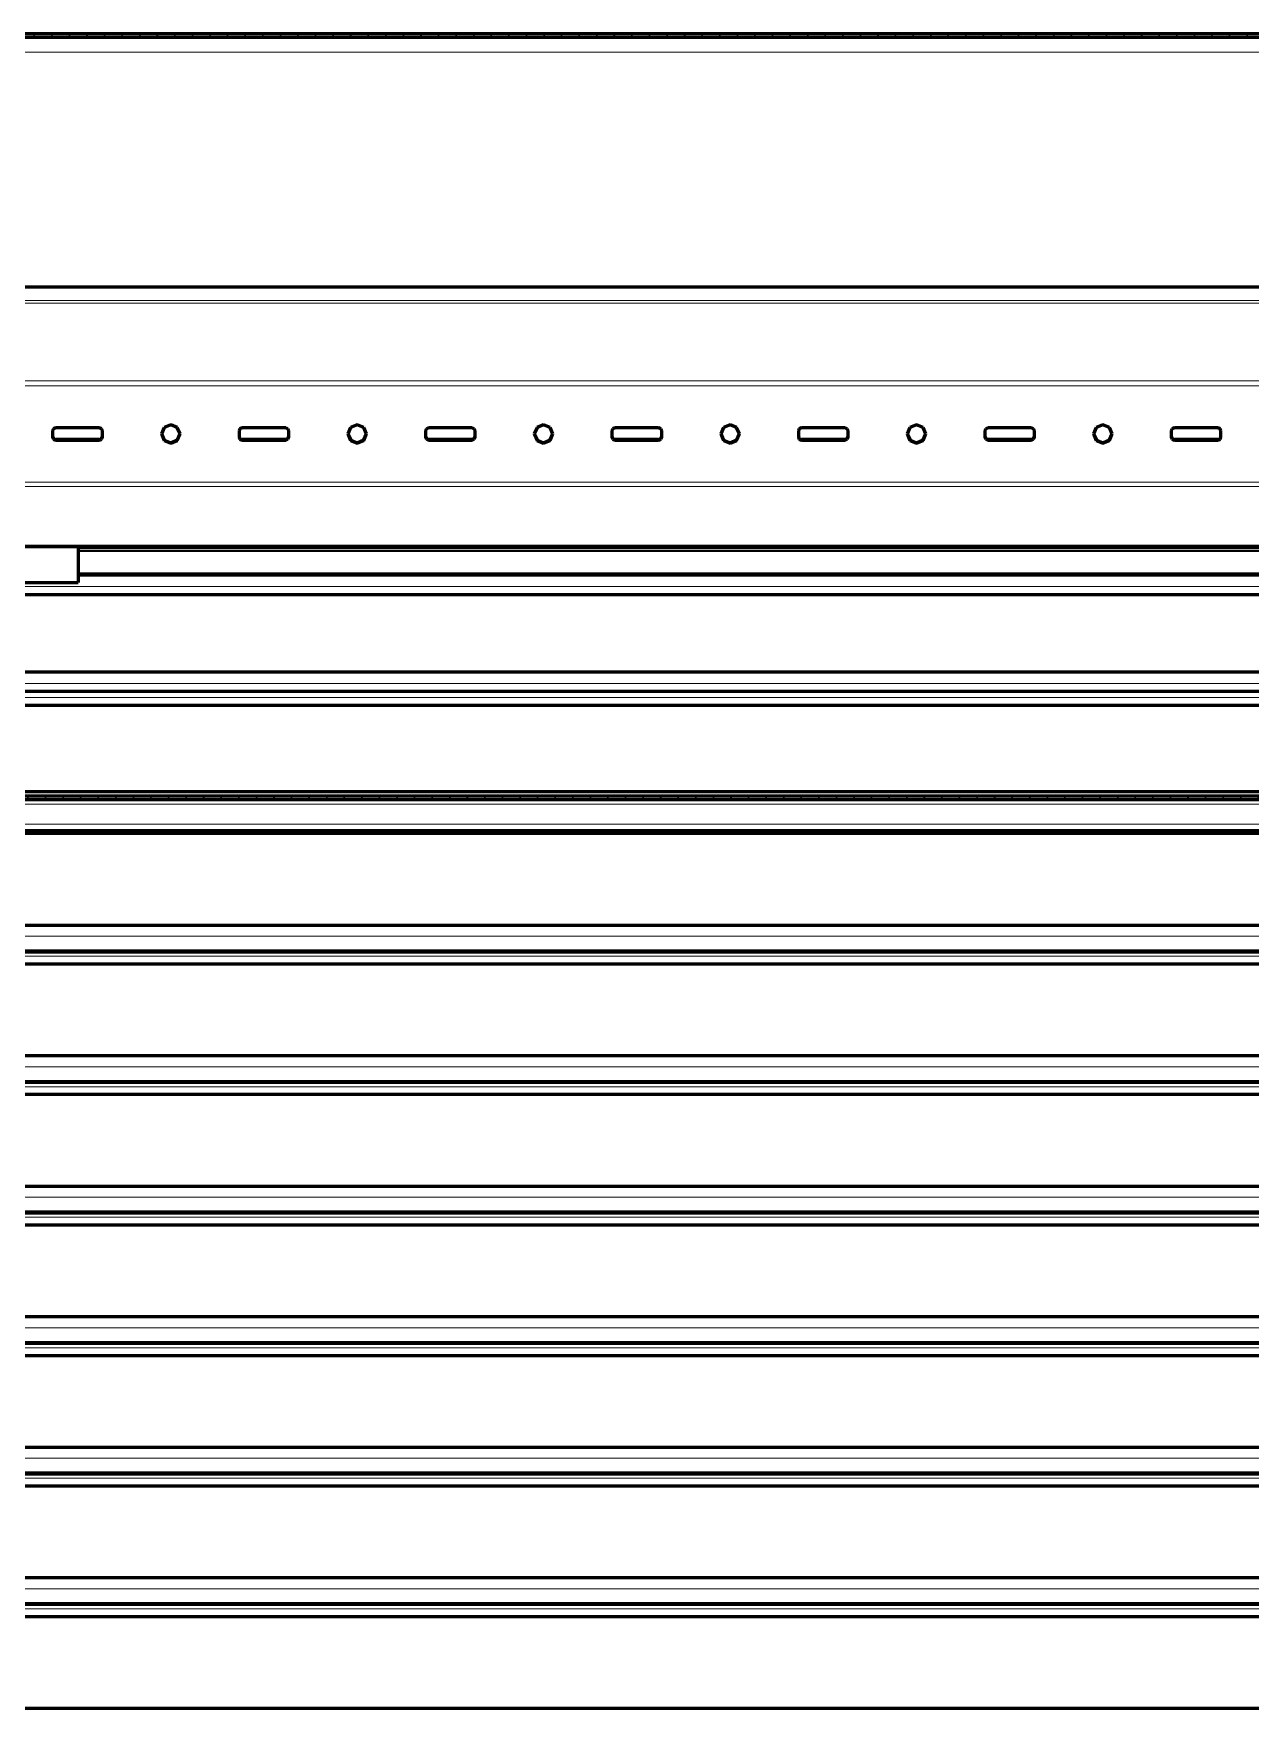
# Model space of a CAD drawing. Header units: millimetres. Extents: x 0 to 841, y 0 to 594.
# Drawn here: x 319.4 to 368.3, y 470.6 to 538 of the extents above; entities that cross this region are included whole.
import ezdxf

# ---------------------------------------------------------------- set-up
doc = ezdxf.new("R2010")
doc.units = ezdxf.units.MM
doc.linetypes.add('K5LT_BASIC', pattern=[0])
doc.linetypes.add('K5LT_THIN', pattern=[0])
doc.layers.add('Системный слой (1)', color=7, linetype='Continuous', true_color=0x909090)
pattern_1 = [(45, (0, 0), (-0.3535534, 0.3535534), [])]

# ---------------------------------------------------------------- blocks, each defined once
blk = doc.blocks.new('U179')
at = {"layer": 'Системный слой (1)', "color": 5, "linetype": 'K5LT_BASIC', "lineweight": 60, "true_color": 0x0000ff}
blk.add_line((461.722, 481.111), (293.39, 481.111), dxfattribs=at)
blk = doc.blocks.new('U180')
at = {"layer": 'Системный слой (1)', "color": 5, "linetype": 'K5LT_BASIC', "lineweight": 60, "true_color": 0x0000ff}
blk.add_line((461.722, 484.802), (293.437, 484.802), dxfattribs=at)
blk = doc.blocks.new('U181')
at = {"layer": 'Системный слой (1)', "color": 7, "linetype": 'K5LT_THIN', "lineweight": 18}
blk.add_line((461.722, 485.249), (293.443, 485.249), dxfattribs=at)
blk = doc.blocks.new('U182')
at = {"layer": 'Системный слой (1)', "color": 5, "linetype": 'K5LT_BASIC', "lineweight": 60, "true_color": 0x0000ff}
blk.add_line((461.722, 480.073), (293.377, 480.073), dxfattribs=at)
blk = doc.blocks.new('U183')
at = {"layer": 'Системный слой (1)', "color": 7, "linetype": 'K5LT_THIN', "lineweight": 18}
blk.add_line((461.722, 480.677), (293.384, 480.677), dxfattribs=at)
blk = doc.blocks.new('U184')
at = {"layer": 'Системный слой (1)', "color": 7, "linetype": 'K5LT_THIN', "lineweight": 18}
blk.add_line((461.722, 480.074), (293.377, 480.074), dxfattribs=at)
blk = doc.blocks.new('U185')
at = {"layer": 'Системный слой (1)', "color": 7, "linetype": 'K5LT_THIN', "lineweight": 18}
blk.add_line((461.722, 480.073), (293.377, 480.073), dxfattribs=at)
blk = doc.blocks.new('U186')
at = {"layer": 'Системный слой (1)', "color": 7, "linetype": 'K5LT_THIN', "lineweight": 18}
blk.add_line((461.722, 485.12), (293.441, 485.12), dxfattribs=at)
blk = doc.blocks.new('U343')
at = {"layer": 'Системный слой (1)', "color": 5, "linetype": 'K5LT_BASIC', "lineweight": 60, "true_color": 0x0000ff}
blk.add_line((461.722, 475.861), (293.33, 475.861), dxfattribs=at)
blk = doc.blocks.new('U344')
at = {"layer": 'Системный слой (1)', "color": 5, "linetype": 'K5LT_BASIC', "lineweight": 60, "true_color": 0x0000ff}
blk.add_line((461.722, 479.552), (293.37, 479.552), dxfattribs=at)
blk = doc.blocks.new('U345')
at = {"layer": 'Системный слой (1)', "color": 7, "linetype": 'K5LT_THIN', "lineweight": 18}
blk.add_line((461.722, 479.999), (293.376, 479.999), dxfattribs=at)
blk = doc.blocks.new('U346')
at = {"layer": 'Системный слой (1)', "color": 5, "linetype": 'K5LT_BASIC', "lineweight": 60, "true_color": 0x0000ff}
blk.add_line((461.722, 474.823), (293.32, 474.823), dxfattribs=at)
blk = doc.blocks.new('U347')
at = {"layer": 'Системный слой (1)', "color": 7, "linetype": 'K5LT_THIN', "lineweight": 18}
blk.add_line((461.722, 475.427), (293.326, 475.427), dxfattribs=at)
blk = doc.blocks.new('U348')
at = {"layer": 'Системный слой (1)', "color": 7, "linetype": 'K5LT_THIN', "lineweight": 18}
blk.add_line((461.722, 474.824), (293.32, 474.824), dxfattribs=at)
blk = doc.blocks.new('U349')
at = {"layer": 'Системный слой (1)', "color": 7, "linetype": 'K5LT_THIN', "lineweight": 18}
blk.add_line((461.722, 474.823), (293.32, 474.823), dxfattribs=at)
blk = doc.blocks.new('U350')
at = {"layer": 'Системный слой (1)', "color": 7, "linetype": 'K5LT_THIN', "lineweight": 18}
blk.add_line((461.722, 479.87), (293.374, 479.87), dxfattribs=at)
blk = doc.blocks.new('U359')
at = {"layer": 'Системный слой (1)', "color": 5, "linetype": 'K5LT_BASIC', "lineweight": 60, "true_color": 0x0000ff}
blk.add_line((461.722, 486.361), (293.457, 486.361), dxfattribs=at)
blk = doc.blocks.new('U360')
at = {"layer": 'Системный слой (1)', "color": 5, "linetype": 'K5LT_BASIC', "lineweight": 60, "true_color": 0x0000ff}
blk.add_line((461.722, 490.052), (293.508, 490.052), dxfattribs=at)
blk = doc.blocks.new('U361')
at = {"layer": 'Системный слой (1)', "color": 7, "linetype": 'K5LT_THIN', "lineweight": 18}
blk.add_line((461.722, 490.499), (293.515, 490.499), dxfattribs=at)
blk = doc.blocks.new('U362')
at = {"layer": 'Системный слой (1)', "color": 5, "linetype": 'K5LT_BASIC', "lineweight": 60, "true_color": 0x0000ff}
blk.add_line((461.722, 485.323), (293.444, 485.323), dxfattribs=at)
blk = doc.blocks.new('U363')
at = {"layer": 'Системный слой (1)', "color": 7, "linetype": 'K5LT_THIN', "lineweight": 18}
blk.add_line((461.722, 485.927), (293.451, 485.927), dxfattribs=at)
blk = doc.blocks.new('U364')
at = {"layer": 'Системный слой (1)', "color": 7, "linetype": 'K5LT_THIN', "lineweight": 18}
blk.add_line((461.722, 485.324), (293.444, 485.324), dxfattribs=at)
blk = doc.blocks.new('U365')
at = {"layer": 'Системный слой (1)', "color": 7, "linetype": 'K5LT_THIN', "lineweight": 18}
blk.add_line((461.722, 485.323), (293.444, 485.323), dxfattribs=at)
blk = doc.blocks.new('U366')
at = {"layer": 'Системный слой (1)', "color": 7, "linetype": 'K5LT_THIN', "lineweight": 18}
blk.add_line((461.722, 490.37), (293.513, 490.37), dxfattribs=at)
blk = doc.blocks.new('U423')
at = {"layer": 'Системный слой (1)', "color": 5, "linetype": 'K5LT_BASIC', "lineweight": 60, "true_color": 0x0000ff}
blk.add_line((461.722, 470.611), (293.279, 470.611), dxfattribs=at)
blk = doc.blocks.new('U424')
at = {"layer": 'Системный слой (1)', "color": 5, "linetype": 'K5LT_BASIC', "lineweight": 60, "true_color": 0x0000ff}
blk.add_line((461.722, 474.302), (293.315, 474.302), dxfattribs=at)
blk = doc.blocks.new('U425')
at = {"layer": 'Системный слой (1)', "color": 7, "linetype": 'K5LT_THIN', "lineweight": 18}
blk.add_line((461.722, 474.749), (293.319, 474.749), dxfattribs=at)
blk = doc.blocks.new('U430')
at = {"layer": 'Системный слой (1)', "color": 7, "linetype": 'K5LT_THIN', "lineweight": 18}
blk.add_line((461.722, 474.62), (293.318, 474.62), dxfattribs=at)
blk = doc.blocks.new('U449')
at = {"layer": 'Системный слой (1)', "color": 5, "linetype": 'K5LT_BASIC', "lineweight": 60, "true_color": 0x0000ff}
blk.add_line((461.722, 491.611), (293.532, 491.611), dxfattribs=at)
blk = doc.blocks.new('U452')
at = {"layer": 'Системный слой (1)', "color": 5, "linetype": 'K5LT_BASIC', "lineweight": 60, "true_color": 0x0000ff}
blk.add_line((461.722, 490.573), (293.516, 490.573), dxfattribs=at)
blk = doc.blocks.new('U453')
at = {"layer": 'Системный слой (1)', "color": 7, "linetype": 'K5LT_THIN', "lineweight": 18}
blk.add_line((461.722, 491.177), (293.526, 491.177), dxfattribs=at)
blk = doc.blocks.new('U454')
at = {"layer": 'Системный слой (1)', "color": 7, "linetype": 'K5LT_THIN', "lineweight": 18}
blk.add_line((461.722, 490.574), (293.516, 490.574), dxfattribs=at)
blk = doc.blocks.new('U455')
at = {"layer": 'Системный слой (1)', "color": 7, "linetype": 'K5LT_THIN', "lineweight": 18}
blk.add_line((461.722, 490.573), (293.516, 490.573), dxfattribs=at)
blk = doc.blocks.new('U553')
at = {"layer": 'Системный слой (1)', "color": 7, "linetype": 'K5LT_THIN', "lineweight": 18}
blk.add_line((427.736, 537.235), (294.39, 537.235), dxfattribs=at)
blk = doc.blocks.new('U554')
at = {"layer": 'Системный слой (1)', "color": 5, "linetype": 'K5LT_BASIC', "lineweight": 60, "true_color": 0x0000ff}
blk.add_line((294.405, 537.985), (427.736, 537.985), dxfattribs=at)
blk = doc.blocks.new('U555')
at = {"layer": 'Системный слой (1)', "color": 5, "linetype": 'K5LT_BASIC', "lineweight": 60, "true_color": 0x0000ff}
blk.add_line((427.736, 537.823), (294.402, 537.823), dxfattribs=at)
blk = doc.blocks.new('U556')
at = {"layer": 'Системный слой (1)', "color": 5, "linetype": 'K5LT_BASIC', "lineweight": 60, "true_color": 0x0000ff}
blk.add_line((427.736, 512.296), (293.886, 512.296), dxfattribs=at)
blk = doc.blocks.new('U557')
at = {"layer": 'Системный слой (1)', "color": 5, "linetype": 'K5LT_BASIC', "lineweight": 60, "true_color": 0x0000ff}
blk.add_line((427.736, 515.407), (293.945, 515.407), dxfattribs=at)
blk = doc.blocks.new('U558')
at = {"layer": 'Системный слой (1)', "color": 7, "linetype": 'K5LT_THIN', "lineweight": 18}
blk.add_line((405.547, 517.188), (321.172, 517.188), dxfattribs=at)
blk = doc.blocks.new('U559')
at = {"layer": 'Системный слой (1)', "color": 7, "linetype": 'K5LT_THIN', "lineweight": 18}
blk.add_line((421.172, 516.164), (321.172, 516.164), dxfattribs=at)
blk = doc.blocks.new('U560')
at = {"layer": 'Системный слой (1)', "color": 5, "linetype": 'K5LT_BASIC', "lineweight": 60, "true_color": 0x0000ff}
blk.add_line((421.172, 516.242), (321.172, 516.242), dxfattribs=at)
blk = doc.blocks.new('U561')
at = {"layer": 'Системный слой (1)', "color": 7, "linetype": 'K5LT_THIN', "lineweight": 18}
blk.add_line((427.736, 511.834), (293.877, 511.834), dxfattribs=at)
blk = doc.blocks.new('U562')
at = {"layer": 'Системный слой (1)', "color": 5, "linetype": 'K5LT_BASIC', "lineweight": 60, "true_color": 0x0000ff}
blk.add_line((405.547, 517.291), (321.172, 517.291), dxfattribs=at)
blk = doc.blocks.new('U563')
at = {"layer": 'Системный слой (1)', "color": 5, "linetype": 'K5LT_BASIC', "lineweight": 60, "true_color": 0x0000ff}
blk.add_line((427.736, 511.52), (293.871, 511.52), dxfattribs=at)
blk = doc.blocks.new('U564')
at = {"layer": 'Системный слой (1)', "color": 7, "linetype": 'K5LT_THIN', "lineweight": 18}
blk.add_line((427.736, 515.738), (293.952, 515.738), dxfattribs=at)
blk = doc.blocks.new('U565')
at = {"layer": 'Системный слой (1)', "color": 7, "linetype": 'K5LT_THIN', "lineweight": 18}
blk.add_line((405.547, 517.151), (321.172, 517.151), dxfattribs=at)
blk = doc.blocks.new('U567')
at = {"layer": 'Системный слой (1)', "color": 7, "linetype": 'K5LT_THIN', "lineweight": 18}
blk.add_line((311.172, 527.797), (405.547, 527.797), dxfattribs=at)
blk = doc.blocks.new('U568')
at = {"layer": 'Системный слой (1)', "color": 5, "linetype": 'K5LT_BASIC', "lineweight": 60, "true_color": 0x0000ff}
blk.add_line((293.982, 517.346), (405.547, 517.346), dxfattribs=at)
blk = doc.blocks.new('U569')
at = {"layer": 'Системный слой (1)', "color": 7, "linetype": 'K5LT_THIN', "lineweight": 18}
blk.add_line((293.984, 517.402), (405.547, 517.402), dxfattribs=at)
blk = doc.blocks.new('U570')
at = {"layer": 'Системный слой (1)', "color": 7, "linetype": 'K5LT_THIN', "lineweight": 18}
blk.add_line((311.172, 527.145), (405.547, 527.145), dxfattribs=at)
blk = doc.blocks.new('U571')
at = {"layer": 'Системный слой (1)', "color": 5, "linetype": 'K5LT_BASIC', "lineweight": 60, "true_color": 0x0000ff}
blk.add_line((311.172, 527.799), (405.547, 527.799), dxfattribs=at)
blk = doc.blocks.new('U572')
at = {"layer": 'Системный слой (1)', "color": 7, "linetype": 'K5LT_THIN', "lineweight": 18}
blk.add_line((294.034, 519.939), (405.547, 519.939), dxfattribs=at)
blk = doc.blocks.new('U573')
at = {"layer": 'Системный слой (1)', "color": 7, "linetype": 'K5LT_THIN', "lineweight": 18}
blk.add_line((311.172, 523.815), (405.547, 523.815), dxfattribs=at)
blk = doc.blocks.new('U574')
at = {"layer": 'Системный слой (1)', "color": 7, "linetype": 'K5LT_THIN', "lineweight": 18}
blk.add_line((294.03, 519.758), (405.547, 519.758), dxfattribs=at)
blk = doc.blocks.new('U575')
at = {"layer": 'Системный слой (1)', "color": 7, "linetype": 'K5LT_THIN', "lineweight": 18}
blk.add_line((311.172, 524.019), (405.547, 524.019), dxfattribs=at)
blk = doc.blocks.new('U576')
at = {"layer": 'Системный слой (1)', "color": 7, "linetype": 'K5LT_THIN', "lineweight": 18}
blk.add_line((311.172, 527.252), (405.547, 527.252), dxfattribs=at)
blk = doc.blocks.new('U577')
at = {"layer": 'Системный слой (1)', "color": 5, "linetype": 'K5LT_BASIC', "lineweight": 60, "true_color": 0x0000ff}
for p, q in [((344.522, 521.629), (344.61, 521.666)), ((344.61, 521.666), (344.647, 521.753))]:
    blk.add_line(p, q, dxfattribs=at)
blk = doc.blocks.new('U583')
at = {"layer": 'Системный слой (1)', "color": 5, "linetype": 'K5LT_BASIC', "lineweight": 60, "true_color": 0x0000ff}
for p, q in [((342.647, 521.753), (342.683, 521.666)), ((342.683, 521.666), (342.772, 521.629))]:
    blk.add_line(p, q, dxfattribs=at)
blk = doc.blocks.new('U590')
at = {"layer": 'Системный слой (1)', "color": 5, "linetype": 'K5LT_BASIC', "lineweight": 60, "true_color": 0x0000ff}
for p, q in [((362.022, 521.887), (362.139, 521.628)), ((362.139, 521.628), (362.397, 521.527)), ((362.397, 521.527), (362.662, 521.635)), ((362.662, 521.635), (362.772, 521.887))]:
    blk.add_line(p, q, dxfattribs=at)
blk = doc.blocks.new('U591')
at = {"layer": 'Системный слой (1)', "color": 5, "linetype": 'K5LT_BASIC', "lineweight": 60, "true_color": 0x0000ff}
for p, q in [((354.897, 522.248), (354.632, 522.14)), ((355.162, 522.14), (354.897, 522.248)), ((354.632, 522.14), (354.522, 521.877)), ((354.522, 521.877), (354.632, 521.614)), ((354.632, 521.614), (354.897, 521.506)), ((354.897, 521.506), (355.162, 521.614)), ((355.272, 521.877), (355.162, 522.14)), ((355.162, 521.614), (355.272, 521.877))]:
    blk.add_line(p, q, dxfattribs=at)
blk = doc.blocks.new('U597')
at = {"layer": 'Системный слой (1)', "color": 5, "linetype": 'K5LT_BASIC', "lineweight": 60, "true_color": 0x0000ff}
for p, q in [((329.522, 521.629), (329.61, 521.666)), ((329.61, 521.666), (329.647, 521.753))]:
    blk.add_line(p, q, dxfattribs=at)
blk = doc.blocks.new('U606')
at = {"layer": 'Системный слой (1)', "color": 5, "linetype": 'K5LT_BASIC', "lineweight": 60, "true_color": 0x0000ff}
for p, q in [((335.147, 521.774), (335.183, 521.687)), ((335.183, 521.687), (335.272, 521.65))]:
    blk.add_line(p, q, dxfattribs=at)
blk = doc.blocks.new('U607')
at = {"layer": 'Системный слой (1)', "color": 5, "linetype": 'K5LT_BASIC', "lineweight": 60, "true_color": 0x0000ff}
for p, q in [((350.147, 521.753), (350.183, 521.666)), ((350.183, 521.666), (350.272, 521.629))]:
    blk.add_line(p, q, dxfattribs=at)
blk = doc.blocks.new('U608')
at = {"layer": 'Системный слой (1)', "color": 5, "linetype": 'K5LT_BASIC', "lineweight": 60, "true_color": 0x0000ff}
for p, q in [((359.522, 521.629), (359.61, 521.666)), ((359.61, 521.666), (359.647, 521.753))]:
    blk.add_line(p, q, dxfattribs=at)
blk = doc.blocks.new('U614')
at = {"layer": 'Системный слой (1)', "color": 5, "linetype": 'K5LT_BASIC', "lineweight": 60, "true_color": 0x0000ff}
for p, q in [((342.683, 522.088), (342.647, 522.001)), ((342.772, 522.125), (342.683, 522.088))]:
    blk.add_line(p, q, dxfattribs=at)
blk = doc.blocks.new('U615')
at = {"layer": 'Системный слой (1)', "color": 5, "linetype": 'K5LT_BASIC', "lineweight": 60, "true_color": 0x0000ff}
for p, q in [((339.897, 522.248), (339.632, 522.14)), ((340.162, 522.14), (339.897, 522.248)), ((339.632, 522.14), (339.522, 521.877)), ((339.522, 521.877), (339.632, 521.614)), ((339.632, 521.614), (339.897, 521.506)), ((339.897, 521.506), (340.162, 521.614)), ((340.272, 521.877), (340.162, 522.14)), ((340.162, 521.614), (340.272, 521.877))]:
    blk.add_line(p, q, dxfattribs=at)
blk = doc.blocks.new('U619')
at = {"layer": 'Системный слой (1)', "color": 5, "linetype": 'K5LT_BASIC', "lineweight": 60, "true_color": 0x0000ff}
for p, q in [((327.647, 521.753), (327.683, 521.666)), ((327.683, 521.666), (327.772, 521.629))]:
    blk.add_line(p, q, dxfattribs=at)
blk = doc.blocks.new('U624')
at = {"layer": 'Системный слой (1)', "color": 5, "linetype": 'K5LT_BASIC', "lineweight": 60, "true_color": 0x0000ff}
for p, q in [((367.11, 522.088), (367.022, 522.125)), ((367.147, 522.001), (367.11, 522.088))]:
    blk.add_line(p, q, dxfattribs=at)
blk = doc.blocks.new('U628')
at = {"layer": 'Системный слой (1)', "color": 5, "linetype": 'K5LT_BASIC', "lineweight": 60, "true_color": 0x0000ff}
for p, q in [((335.147, 521.753), (335.183, 521.666)), ((335.183, 521.666), (335.272, 521.629))]:
    blk.add_line(p, q, dxfattribs=at)
blk = doc.blocks.new('U633')
at = {"layer": 'Системный слой (1)', "color": 5, "linetype": 'K5LT_BASIC', "lineweight": 60, "true_color": 0x0000ff}
for p, q in [((337.022, 521.65), (337.11, 521.687)), ((337.11, 521.687), (337.147, 521.774))]:
    blk.add_line(p, q, dxfattribs=at)
blk = doc.blocks.new('U634')
at = {"layer": 'Системный слой (1)', "color": 5, "linetype": 'K5LT_BASIC', "lineweight": 60, "true_color": 0x0000ff}
for p, q in [((347.022, 521.887), (347.139, 521.628)), ((347.139, 521.628), (347.397, 521.527)), ((347.397, 521.527), (347.662, 521.635)), ((347.662, 521.635), (347.772, 521.887))]:
    blk.add_line(p, q, dxfattribs=at)
blk = doc.blocks.new('U643')
at = {"layer": 'Системный слой (1)', "color": 5, "linetype": 'K5LT_BASIC', "lineweight": 60, "true_color": 0x0000ff}
for p, q in [((347.397, 522.248), (347.132, 522.14)), ((347.662, 522.14), (347.397, 522.248)), ((347.132, 522.14), (347.022, 521.877)), ((347.022, 521.877), (347.132, 521.614)), ((347.132, 521.614), (347.397, 521.506)), ((347.397, 521.506), (347.662, 521.614)), ((347.772, 521.877), (347.662, 522.14)), ((347.662, 521.614), (347.772, 521.877))]:
    blk.add_line(p, q, dxfattribs=at)
blk = doc.blocks.new('U644')
at = {"layer": 'Системный слой (1)', "color": 5, "linetype": 'K5LT_BASIC', "lineweight": 60, "true_color": 0x0000ff}
for p, q in [((322.022, 521.629), (322.11, 521.666)), ((322.11, 521.666), (322.147, 521.753))]:
    blk.add_line(p, q, dxfattribs=at)
blk = doc.blocks.new('U649')
at = {"layer": 'Системный слой (1)', "color": 5, "linetype": 'K5LT_BASIC', "lineweight": 60, "true_color": 0x0000ff}
for p, q in [((327.683, 522.088), (327.647, 522.001)), ((327.772, 522.125), (327.683, 522.088))]:
    blk.add_line(p, q, dxfattribs=at)
blk = doc.blocks.new('U650')
at = {"layer": 'Системный слой (1)', "color": 5, "linetype": 'K5LT_BASIC', "lineweight": 60, "true_color": 0x0000ff}
for p, q in [((337.11, 522.088), (337.022, 522.125)), ((337.147, 522.001), (337.11, 522.088))]:
    blk.add_line(p, q, dxfattribs=at)
blk = doc.blocks.new('U657')
at = {"layer": 'Системный слой (1)', "color": 5, "linetype": 'K5LT_BASIC', "lineweight": 60, "true_color": 0x0000ff}
for p, q in [((352.11, 522.088), (352.022, 522.125)), ((352.147, 522.001), (352.11, 522.088))]:
    blk.add_line(p, q, dxfattribs=at)
blk = doc.blocks.new('U664')
at = {"layer": 'Системный слой (1)', "color": 5, "linetype": 'K5LT_BASIC', "lineweight": 60, "true_color": 0x0000ff}
for p, q in [((365.147, 521.753), (365.183, 521.666)), ((365.183, 521.666), (365.272, 521.629))]:
    blk.add_line(p, q, dxfattribs=at)
blk = doc.blocks.new('U667')
at = {"layer": 'Системный слой (1)', "color": 5, "linetype": 'K5LT_BASIC', "lineweight": 60, "true_color": 0x0000ff}
for p, q in [((342.647, 521.774), (342.683, 521.687)), ((342.683, 521.687), (342.772, 521.65))]:
    blk.add_line(p, q, dxfattribs=at)
blk = doc.blocks.new('U679')
at = {"layer": 'Системный слой (1)', "color": 5, "linetype": 'K5LT_BASIC', "lineweight": 60, "true_color": 0x0000ff}
for p, q in [((365.183, 522.088), (365.147, 522.001)), ((365.272, 522.125), (365.183, 522.088))]:
    blk.add_line(p, q, dxfattribs=at)
blk = doc.blocks.new('U681')
at = {"layer": 'Системный слой (1)', "color": 5, "linetype": 'K5LT_BASIC', "lineweight": 60, "true_color": 0x0000ff}
for p, q in [((335.183, 522.088), (335.147, 522.001)), ((335.272, 522.125), (335.183, 522.088))]:
    blk.add_line(p, q, dxfattribs=at)
blk = doc.blocks.new('U682')
at = {"layer": 'Системный слой (1)', "color": 5, "linetype": 'K5LT_BASIC', "lineweight": 60, "true_color": 0x0000ff}
for p, q in [((350.183, 522.088), (350.147, 522.001)), ((350.272, 522.125), (350.183, 522.088))]:
    blk.add_line(p, q, dxfattribs=at)
blk = doc.blocks.new('U686')
at = {"layer": 'Системный слой (1)', "color": 5, "linetype": 'K5LT_BASIC', "lineweight": 60, "true_color": 0x0000ff}
for p, q in [((327.647, 521.774), (327.683, 521.687)), ((327.683, 521.687), (327.772, 521.65))]:
    blk.add_line(p, q, dxfattribs=at)
blk = doc.blocks.new('U693')
at = {"layer": 'Системный слой (1)', "color": 5, "linetype": 'K5LT_BASIC', "lineweight": 60, "true_color": 0x0000ff}
for p, q in [((359.522, 521.65), (359.61, 521.687)), ((359.61, 521.687), (359.647, 521.774))]:
    blk.add_line(p, q, dxfattribs=at)
blk = doc.blocks.new('U694')
at = {"layer": 'Системный слой (1)', "color": 5, "linetype": 'K5LT_BASIC', "lineweight": 60, "true_color": 0x0000ff}
for p, q in [((354.522, 521.887), (354.639, 521.628)), ((354.639, 521.628), (354.897, 521.527)), ((354.897, 521.527), (355.162, 521.635)), ((355.162, 521.635), (355.272, 521.887))]:
    blk.add_line(p, q, dxfattribs=at)
blk = doc.blocks.new('U695')
at = {"layer": 'Системный слой (1)', "color": 5, "linetype": 'K5LT_BASIC', "lineweight": 60, "true_color": 0x0000ff}
for p, q in [((332.022, 521.887), (332.139, 521.628)), ((332.139, 521.628), (332.397, 521.527)), ((332.397, 521.527), (332.662, 521.635)), ((332.662, 521.635), (332.772, 521.887))]:
    blk.add_line(p, q, dxfattribs=at)
blk = doc.blocks.new('U697')
at = {"layer": 'Системный слой (1)', "color": 5, "linetype": 'K5LT_BASIC', "lineweight": 60, "true_color": 0x0000ff}
for p, q in [((320.183, 522.088), (320.147, 522.001)), ((320.272, 522.125), (320.183, 522.088))]:
    blk.add_line(p, q, dxfattribs=at)
blk = doc.blocks.new('U701')
at = {"layer": 'Системный слой (1)', "color": 5, "linetype": 'K5LT_BASIC', "lineweight": 60, "true_color": 0x0000ff}
for p, q in [((329.61, 522.088), (329.522, 522.125)), ((329.647, 522.001), (329.61, 522.088))]:
    blk.add_line(p, q, dxfattribs=at)
blk = doc.blocks.new('U705')
at = {"layer": 'Системный слой (1)', "color": 5, "linetype": 'K5LT_BASIC', "lineweight": 60, "true_color": 0x0000ff}
for p, q in [((339.522, 521.887), (339.639, 521.628)), ((339.639, 521.628), (339.897, 521.527)), ((339.897, 521.527), (340.162, 521.635)), ((340.162, 521.635), (340.272, 521.887))]:
    blk.add_line(p, q, dxfattribs=at)
blk = doc.blocks.new('U710')
at = {"layer": 'Системный слой (1)', "color": 5, "linetype": 'K5LT_BASIC', "lineweight": 60, "true_color": 0x0000ff}
for p, q in [((332.397, 522.248), (332.132, 522.14)), ((332.662, 522.14), (332.397, 522.248)), ((332.132, 522.14), (332.022, 521.877)), ((332.022, 521.877), (332.132, 521.614)), ((332.132, 521.614), (332.397, 521.506)), ((332.397, 521.506), (332.662, 521.614)), ((332.772, 521.877), (332.662, 522.14)), ((332.662, 521.614), (332.772, 521.877))]:
    blk.add_line(p, q, dxfattribs=at)
blk = doc.blocks.new('U715')
at = {"layer": 'Системный слой (1)', "color": 5, "linetype": 'K5LT_BASIC', "lineweight": 60, "true_color": 0x0000ff}
for p, q in [((324.897, 522.248), (324.632, 522.14)), ((325.162, 522.14), (324.897, 522.248)), ((324.632, 522.14), (324.522, 521.877)), ((324.522, 521.877), (324.632, 521.614)), ((324.632, 521.614), (324.897, 521.506)), ((324.897, 521.506), (325.162, 521.614)), ((325.272, 521.877), (325.162, 522.14)), ((325.162, 521.614), (325.272, 521.877))]:
    blk.add_line(p, q, dxfattribs=at)
blk = doc.blocks.new('U730')
at = {"layer": 'Системный слой (1)', "color": 5, "linetype": 'K5LT_BASIC', "lineweight": 60, "true_color": 0x0000ff}
for p, q in [((324.522, 521.887), (324.639, 521.628)), ((324.639, 521.628), (324.897, 521.527)), ((324.897, 521.527), (325.162, 521.635)), ((325.162, 521.635), (325.272, 521.887))]:
    blk.add_line(p, q, dxfattribs=at)
blk = doc.blocks.new('U736')
at = {"layer": 'Системный слой (1)', "color": 5, "linetype": 'K5LT_BASIC', "lineweight": 60, "true_color": 0x0000ff}
for p, q in [((352.022, 521.629), (352.11, 521.666)), ((352.11, 521.666), (352.147, 521.753))]:
    blk.add_line(p, q, dxfattribs=at)
blk = doc.blocks.new('U759')
at = {"layer": 'Системный слой (1)', "color": 5, "linetype": 'K5LT_BASIC', "lineweight": 60, "true_color": 0x0000ff}
for p, q in [((357.647, 521.753), (357.683, 521.666)), ((357.683, 521.666), (357.772, 521.629))]:
    blk.add_line(p, q, dxfattribs=at)
blk = doc.blocks.new('U769')
at = {"layer": 'Системный слой (1)', "color": 5, "linetype": 'K5LT_BASIC', "lineweight": 60, "true_color": 0x0000ff}
for p, q in [((344.61, 522.088), (344.522, 522.125)), ((344.647, 522.001), (344.61, 522.088))]:
    blk.add_line(p, q, dxfattribs=at)
blk = doc.blocks.new('U778')
at = {"layer": 'Системный слой (1)', "color": 5, "linetype": 'K5LT_BASIC', "lineweight": 60, "true_color": 0x0000ff}
for p, q in [((367.022, 521.629), (367.11, 521.666)), ((367.11, 521.666), (367.147, 521.753))]:
    blk.add_line(p, q, dxfattribs=at)
blk = doc.blocks.new('U781')
at = {"layer": 'Системный слой (1)', "color": 5, "linetype": 'K5LT_BASIC', "lineweight": 60, "true_color": 0x0000ff}
for p, q in [((322.11, 522.088), (322.022, 522.125)), ((322.147, 522.001), (322.11, 522.088))]:
    blk.add_line(p, q, dxfattribs=at)
blk = doc.blocks.new('U782')
at = {"layer": 'Системный слой (1)', "color": 5, "linetype": 'K5LT_BASIC', "lineweight": 60, "true_color": 0x0000ff}
for p, q in [((320.147, 521.753), (320.183, 521.666)), ((320.183, 521.666), (320.272, 521.629))]:
    blk.add_line(p, q, dxfattribs=at)
blk = doc.blocks.new('U787')
at = {"layer": 'Системный слой (1)', "color": 5, "linetype": 'K5LT_BASIC', "lineweight": 60, "true_color": 0x0000ff}
for p, q in [((344.522, 521.65), (344.61, 521.687)), ((344.61, 521.687), (344.647, 521.774))]:
    blk.add_line(p, q, dxfattribs=at)
blk = doc.blocks.new('U788')
at = {"layer": 'Системный слой (1)', "color": 5, "linetype": 'K5LT_BASIC', "lineweight": 60, "true_color": 0x0000ff}
for p, q in [((337.022, 521.629), (337.11, 521.666)), ((337.11, 521.666), (337.147, 521.753))]:
    blk.add_line(p, q, dxfattribs=at)
blk = doc.blocks.new('U789')
at = {"layer": 'Системный слой (1)', "color": 5, "linetype": 'K5LT_BASIC', "lineweight": 60, "true_color": 0x0000ff}
for p, q in [((359.61, 522.088), (359.522, 522.125)), ((359.647, 522.001), (359.61, 522.088))]:
    blk.add_line(p, q, dxfattribs=at)
blk = doc.blocks.new('U791')
at = {"layer": 'Системный слой (1)', "color": 5, "linetype": 'K5LT_BASIC', "lineweight": 60, "true_color": 0x0000ff}
for p, q in [((357.683, 522.088), (357.647, 522.001)), ((357.772, 522.125), (357.683, 522.088))]:
    blk.add_line(p, q, dxfattribs=at)
blk = doc.blocks.new('U793')
at = {"layer": 'Системный слой (1)', "color": 5, "linetype": 'K5LT_BASIC', "lineweight": 60, "true_color": 0x0000ff}
for p, q in [((362.397, 522.248), (362.132, 522.14)), ((362.662, 522.14), (362.397, 522.248)), ((362.132, 522.14), (362.022, 521.877)), ((362.022, 521.877), (362.132, 521.614)), ((362.132, 521.614), (362.397, 521.506)), ((362.397, 521.506), (362.662, 521.614)), ((362.772, 521.877), (362.662, 522.14)), ((362.662, 521.614), (362.772, 521.877))]:
    blk.add_line(p, q, dxfattribs=at)
blk = doc.blocks.new('U802')
at = {"layer": 'Системный слой (1)', "color": 5, "linetype": 'K5LT_BASIC', "lineweight": 60, "true_color": 0x0000ff}
for p, q in [((350.147, 521.774), (350.183, 521.687)), ((350.183, 521.687), (350.272, 521.65))]:
    blk.add_line(p, q, dxfattribs=at)
blk = doc.blocks.new('U804')
at = {"layer": 'Системный слой (1)', "color": 5, "linetype": 'K5LT_BASIC', "lineweight": 60, "true_color": 0x0000ff}
for p, q in [((320.147, 521.774), (320.183, 521.687)), ((320.183, 521.687), (320.272, 521.65))]:
    blk.add_line(p, q, dxfattribs=at)
blk = doc.blocks.new('U812')
at = {"layer": 'Системный слой (1)', "color": 5, "linetype": 'K5LT_BASIC', "lineweight": 60, "true_color": 0x0000ff}
for p, q in [((352.022, 521.65), (352.11, 521.687)), ((352.11, 521.687), (352.147, 521.774))]:
    blk.add_line(p, q, dxfattribs=at)
blk = doc.blocks.new('U815')
at = {"layer": 'Системный слой (1)', "color": 5, "linetype": 'K5LT_BASIC', "lineweight": 60, "true_color": 0x0000ff}
for p, q in [((322.022, 521.65), (322.11, 521.687)), ((322.11, 521.687), (322.147, 521.774))]:
    blk.add_line(p, q, dxfattribs=at)
blk = doc.blocks.new('U817')
at = {"layer": 'Системный слой (1)', "color": 5, "linetype": 'K5LT_BASIC', "lineweight": 60, "true_color": 0x0000ff}
for p, q in [((357.647, 521.774), (357.683, 521.687)), ((357.683, 521.687), (357.772, 521.65))]:
    blk.add_line(p, q, dxfattribs=at)
blk = doc.blocks.new('U819')
at = {"layer": 'Системный слой (1)', "color": 5, "linetype": 'K5LT_BASIC', "lineweight": 60, "true_color": 0x0000ff}
for p, q in [((329.522, 521.65), (329.61, 521.687)), ((329.61, 521.687), (329.647, 521.774))]:
    blk.add_line(p, q, dxfattribs=at)
blk = doc.blocks.new('U820')
at = {"layer": 'Системный слой (1)', "color": 5, "linetype": 'K5LT_BASIC', "lineweight": 60, "true_color": 0x0000ff}
for p, q in [((367.022, 521.65), (367.11, 521.687)), ((367.11, 521.687), (367.147, 521.774))]:
    blk.add_line(p, q, dxfattribs=at)
blk = doc.blocks.new('U826')
at = {"layer": 'Системный слой (1)', "color": 5, "linetype": 'K5LT_BASIC', "lineweight": 60, "true_color": 0x0000ff}
for p, q in [((365.147, 521.774), (365.183, 521.687)), ((365.183, 521.687), (365.272, 521.65))]:
    blk.add_line(p, q, dxfattribs=at)
blk = doc.blocks.new('U832')
at = {"layer": 'Системный слой (1)', "color": 7, "linetype": 'K5LT_THIN', "lineweight": 18}
blk.add_line((427.736, 506.178), (293.772, 506.178), dxfattribs=at)
blk = doc.blocks.new('U833')
at = {"layer": 'Системный слой (1)', "color": 7, "linetype": 'K5LT_THIN', "lineweight": 18}
blk.add_line((427.736, 506.988), (293.786, 506.988), dxfattribs=at)
blk = doc.blocks.new('U834')
at = {"layer": 'Системный слой (1)', "color": 5, "linetype": 'K5LT_BASIC', "lineweight": 60, "true_color": 0x0000ff}
blk.add_line((427.736, 505.91), (293.768, 505.91), dxfattribs=at)
blk = doc.blocks.new('U835')
at = {"layer": 'Системный слой (1)', "color": 5, "linetype": 'K5LT_BASIC', "lineweight": 60, "true_color": 0x0000ff}
blk.add_line((427.736, 507.485), (293.795, 507.485), dxfattribs=at)
blk = doc.blocks.new('U836')
at = {"layer": 'Системный слой (1)', "color": 5, "linetype": 'K5LT_BASIC', "lineweight": 60, "true_color": 0x0000ff}
blk.add_line((427.736, 507.16), (293.789, 507.16), dxfattribs=at)
blk = doc.blocks.new('U837')
at = {"layer": 'Системный слой (1)', "color": 5, "linetype": 'K5LT_BASIC', "lineweight": 60, "true_color": 0x0000ff}
blk.add_line((293.792, 507.323), (427.736, 507.323), dxfattribs=at)
blk = doc.blocks.new('U838')
at = {"layer": 'Системный слой (1)', "color": 5, "linetype": 'K5LT_BASIC', "lineweight": 60, "true_color": 0x0000ff}
blk.add_line((427.736, 496.861), (293.613, 496.861), dxfattribs=at)
blk = doc.blocks.new('U839')
at = {"layer": 'Системный слой (1)', "color": 5, "linetype": 'K5LT_BASIC', "lineweight": 60, "true_color": 0x0000ff}
blk.add_line((427.736, 500.552), (293.674, 500.552), dxfattribs=at)
blk = doc.blocks.new('U840')
at = {"layer": 'Системный слой (1)', "color": 7, "linetype": 'K5LT_THIN', "lineweight": 18}
blk.add_line((427.736, 500.999), (293.682, 500.999), dxfattribs=at)
blk = doc.blocks.new('U841')
at = {"layer": 'Системный слой (1)', "color": 5, "linetype": 'K5LT_BASIC', "lineweight": 60, "true_color": 0x0000ff}
blk.add_line((427.736, 495.823), (293.597, 495.823), dxfattribs=at)
blk = doc.blocks.new('U842')
at = {"layer": 'Системный слой (1)', "color": 7, "linetype": 'K5LT_THIN', "lineweight": 18}
blk.add_line((427.736, 496.427), (293.606, 496.427), dxfattribs=at)
blk = doc.blocks.new('U843')
at = {"layer": 'Системный слой (1)', "color": 7, "linetype": 'K5LT_THIN', "lineweight": 18}
blk.add_line((427.736, 495.824), (293.597, 495.824), dxfattribs=at)
blk = doc.blocks.new('U844')
at = {"layer": 'Системный слой (1)', "color": 7, "linetype": 'K5LT_THIN', "lineweight": 18}
blk.add_line((427.736, 495.823), (293.597, 495.823), dxfattribs=at)
blk = doc.blocks.new('U845')
at = {"layer": 'Системный слой (1)', "color": 7, "linetype": 'K5LT_THIN', "lineweight": 18}
blk.add_line((427.736, 500.87), (293.68, 500.87), dxfattribs=at)
blk = doc.blocks.new('U850')
at = {"layer": 'Системный слой (1)', "color": 5, "linetype": 'K5LT_BASIC', "lineweight": 60, "true_color": 0x0000ff}
blk.add_line((427.736, 495.302), (293.589, 495.302), dxfattribs=at)
blk = doc.blocks.new('U851')
at = {"layer": 'Системный слой (1)', "color": 7, "linetype": 'K5LT_THIN', "lineweight": 18}
blk.add_line((427.736, 495.749), (293.596, 495.749), dxfattribs=at)
blk = doc.blocks.new('U852')
at = {"layer": 'Системный слой (1)', "color": 7, "linetype": 'K5LT_THIN', "lineweight": 18}
blk.add_line((427.736, 495.62), (293.594, 495.62), dxfattribs=at)
blk = doc.blocks.new('U853')
at = {"layer": 'Системный слой (1)', "color": 5, "linetype": 'K5LT_BASIC', "lineweight": 60, "true_color": 0x0000ff}
blk.add_line((427.736, 502.111), (293.701, 502.111), dxfattribs=at)
blk = doc.blocks.new('U854')
at = {"layer": 'Системный слой (1)', "color": 5, "linetype": 'K5LT_BASIC', "lineweight": 60, "true_color": 0x0000ff}
blk.add_line((427.736, 505.802), (293.766, 505.802), dxfattribs=at)
blk = doc.blocks.new('U855')
at = {"layer": 'Системный слой (1)', "color": 5, "linetype": 'K5LT_BASIC', "lineweight": 60, "true_color": 0x0000ff}
blk.add_line((427.736, 501.073), (293.683, 501.073), dxfattribs=at)
blk = doc.blocks.new('U856')
at = {"layer": 'Системный слой (1)', "color": 7, "linetype": 'K5LT_THIN', "lineweight": 18}
blk.add_line((427.736, 501.677), (293.694, 501.677), dxfattribs=at)
blk = doc.blocks.new('U857')
at = {"layer": 'Системный слой (1)', "color": 7, "linetype": 'K5LT_THIN', "lineweight": 18}
blk.add_line((427.736, 501.074), (293.683, 501.074), dxfattribs=at)
blk = doc.blocks.new('U858')
at = {"layer": 'Системный слой (1)', "color": 7, "linetype": 'K5LT_THIN', "lineweight": 18}
blk.add_line((427.736, 501.073), (293.683, 501.073), dxfattribs=at)
blk = doc.blocks.new('U863')
at = {"layer": 'Системный слой (1)', "color": 5, "linetype": 'K5LT_BASIC', "lineweight": 60, "true_color": 0x0000ff}
blk.add_line((427.736, 510.949), (293.86, 510.949), dxfattribs=at)
blk = doc.blocks.new('U864')
at = {"layer": 'Системный слой (1)', "color": 7, "linetype": 'K5LT_THIN', "lineweight": 18}
blk.add_line((427.736, 511.503), (293.871, 511.503), dxfattribs=at)
blk = doc.blocks.new('U865')
at = {"layer": 'Системный слой (1)', "color": 7, "linetype": 'K5LT_THIN', "lineweight": 18}
blk.add_line((427.736, 511.282), (293.867, 511.282), dxfattribs=at)

msp = doc.modelspace()

# ---------------------------------------------------------------- hatches: boundary and pattern name
at = {"layer": 'Системный слой (1)'}
h = msp.add_hatch(dxfattribs=at)
h.set_pattern_fill('Металл', angle=45, style=0, pattern_type=0)
h.set_pattern_definition(pattern_1)
h.paths.add_polyline_path([(427.7362, 537.8229), (427.7362, 537.9854), (294.4052, 537.9854), (294.4018, 537.8229)])
h.paths.add_polyline_path([(177.0423, 537.9854), (289.4052, 537.9854), (289.4018, 537.8229), (177.0423, 537.8229)])
h = msp.add_hatch(dxfattribs=at)
h.set_pattern_fill('Металл', angle=45, style=0, pattern_type=0)
h.set_pattern_definition(pattern_1)
h.paths.add_polyline_path([(427.7362, 507.1604), (427.7362, 507.3229), (293.7922, 507.3229), (293.7894, 507.1604)])
h.paths.add_polyline_path([(177.0423, 507.3229), (288.7922, 507.3229), (288.7894, 507.1604), (177.0423, 507.1604)])

# ---------------------------------------------------------------- linework, layer by layer
at = {"layer": 'Системный слой (1)', "color": 5, "linetype": 'K5LT_BASIC', "lineweight": 60, "true_color": 0x0000ff}
for p, q in [((320.1469, 522.0008), (320.1469, 521.7532)), ((322.0219, 522.1246), (320.2719, 522.1246)), ((322.0219, 521.6503), (320.2719, 521.6503)), ((320.2719, 521.6294), (322.0219, 521.6294)), ((322.1469, 521.7532), (322.1469, 522.0008)), ((327.6469, 522.0008), (327.6469, 521.7532)), ((329.5219, 522.1246), (327.7719, 522.1246)), ((329.5219, 521.6503), (327.7719, 521.6503)), ((327.7719, 521.6294), (329.5219, 521.6294)), ((329.6469, 521.7532), (329.6469, 522.0008)), ((335.1469, 522.0008), (335.1469, 521.7532)), ((337.0219, 522.1246), (335.2719, 522.1246)), ((337.0219, 521.6503), (335.2719, 521.6503)), ((335.2719, 521.6294), (337.0219, 521.6294)), ((337.1469, 521.7532), (337.1469, 522.0008)), ((342.6469, 522.0008), (342.6469, 521.7532)), ((344.5219, 522.1246), (342.7719, 522.1246)), ((344.5219, 521.6503), (342.7719, 521.6503)), ((342.7719, 521.6294), (344.5219, 521.6294)), ((344.6469, 521.7532), (344.6469, 522.0008)), ((350.1469, 522.0008), (350.1469, 521.7532)), ((352.0219, 522.1246), (350.2719, 522.1246)), ((352.0219, 521.6503), (350.2719, 521.6503)), ((350.2719, 521.6294), (352.0219, 521.6294)), ((352.1469, 521.7532), (352.1469, 522.0008)), ((357.6469, 522.0008), (357.6469, 521.7532)), ((359.5219, 522.1246), (357.7719, 522.1246)), ((359.5219, 521.6503), (357.7719, 521.6503)), ((357.7719, 521.6294), (359.5219, 521.6294)), ((359.6469, 521.7532), (359.6469, 522.0008)), ((365.1469, 522.0008), (365.1469, 521.7532)), ((367.0219, 522.1246), (365.2719, 522.1246)), ((367.0219, 521.6503), (365.2719, 521.6503)), ((365.2719, 521.6294), (367.0219, 521.6294)), ((367.1469, 521.7532), (367.1469, 522.0008)), ((321.1719, 517.3465), (321.1719, 515.908)), ((296.1719, 515.908), (321.1719, 515.908))]:
    msp.add_line(p, q, dxfattribs=at)
at = {"layer": 'Системный слой (1)', "color": 7, "linetype": 'K5LT_THIN', "lineweight": 18}
for p, q in [((320.2719, 521.6503), (320.2719, 521.6294)), ((322.0219, 521.6503), (322.0219, 521.6294)), ((327.7719, 521.6503), (327.7719, 521.6294)), ((329.5219, 521.6503), (329.5219, 521.6294)), ((335.2719, 521.6503), (335.2719, 521.6294)), ((337.0219, 521.6503), (337.0219, 521.6294)), ((342.7719, 521.6503), (342.7719, 521.6294)), ((344.5219, 521.6503), (344.5219, 521.6294)), ((350.2719, 521.6503), (350.2719, 521.6294)), ((352.0219, 521.6503), (352.0219, 521.6294)), ((357.7719, 521.6503), (357.7719, 521.6294)), ((359.5219, 521.6503), (359.5219, 521.6294)), ((365.2719, 521.6503), (365.2719, 521.6294)), ((367.0219, 521.6503), (367.0219, 521.6294))]:
    msp.add_line(p, q, dxfattribs=at)

# ---------------------------------------------------------------- block references
at = {"layer": 'Системный слой (1)'}
for name in ['U554', 'U555', 'U553', 'U571', 'U567', 'U576', 'U570', 'U575', 'U573', 'U715', 'U710', 'U615', 'U643', 'U591', 'U793', 'U697', 'U804', 'U782', 'U781', 'U815', 'U644', 'U730', 'U649', 'U686', 'U619', 'U701', 'U819', 'U597', 'U695', 'U681', 'U606', 'U628', 'U650', 'U633', 'U788', 'U705', 'U614', 'U667', 'U583', 'U769', 'U787', 'U577', 'U634', 'U682', 'U802', 'U607', 'U657', 'U812', 'U736', 'U694', 'U791', 'U817', 'U759', 'U789', 'U693', 'U608', 'U590', 'U679', 'U826', 'U664', 'U624', 'U820', 'U778', 'U572', 'U574', 'U569', 'U568', 'U562', 'U558', 'U565', 'U560', 'U559', 'U564', 'U557', 'U556', 'U561', 'U563', 'U864', 'U865', 'U863', 'U835', 'U837', 'U836', 'U833', 'U832', 'U834', 'U854', 'U853', 'U856', 'U857', 'U858', 'U855', 'U840', 'U845', 'U839', 'U838', 'U842', 'U843', 'U844', 'U841', 'U851', 'U852', 'U850', 'U449', 'U453', 'U454', 'U455', 'U452', 'U361', 'U366', 'U360', 'U359', 'U363', 'U364', 'U365', 'U362', 'U181', 'U186', 'U180', 'U179', 'U183', 'U184', 'U185', 'U182', 'U345', 'U350', 'U344', 'U343', 'U347', 'U348', 'U349', 'U346', 'U425', 'U430', 'U424', 'U423']:
    msp.add_blockref(name, (0, 0), dxfattribs=at)

doc.saveas('drawing.dxf')
